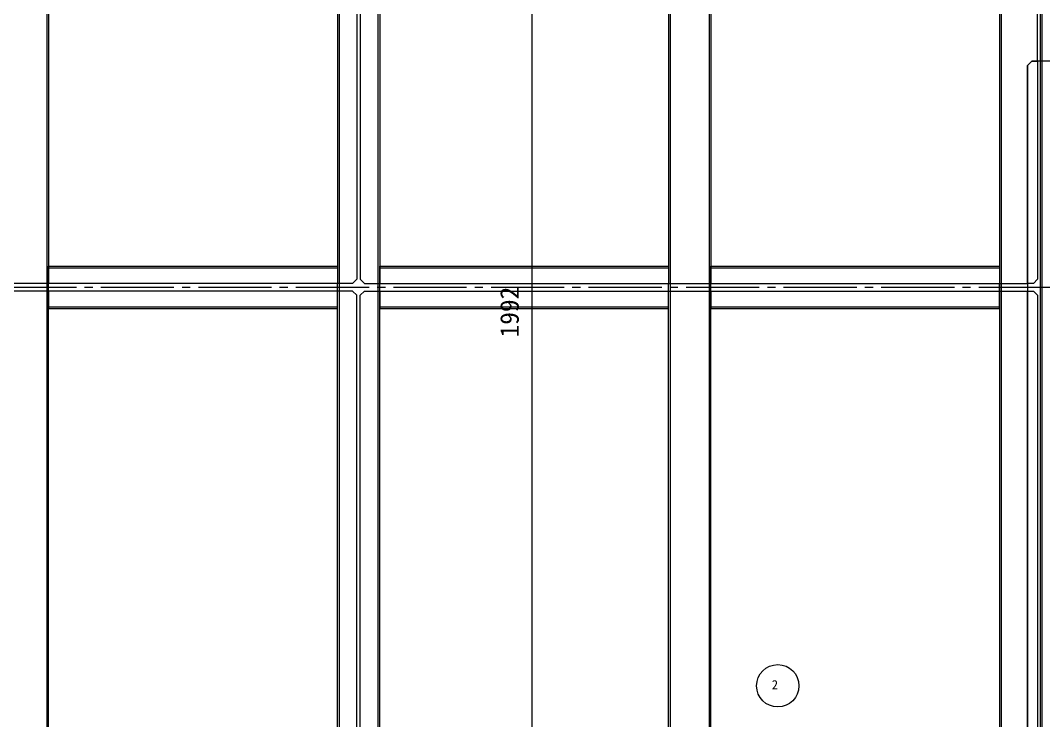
# Model space of a CAD drawing. Units: millimetres at full size. Extents: x -32787 to 32787, y -11878 to 14562.
# Drawn here: x -18567 to -17359, y 9463 to 10289 of the extents above; entities that cross this region are included whole.
import ezdxf
from ezdxf.enums import TextEntityAlignment as Align

# ---------------------------------------------------------------- set-up
doc = ezdxf.new("R2010")
doc.units = ezdxf.units.MM
doc.header["$LTSCALE"] = 9.6
doc.linetypes.add('CHAIN2', pattern=[12, 9, -1, 1, -1])
for name, color, linetype, lineweight in [('0-2_0', 2, 'Continuous', 9), ('0-7_01_外形線', 134, 'Continuous', 9), ('0-8_04_中心線', 4, 'CHAIN2', 9), ('0-9_03_かくれ線', 5, 'Continuous', 9), ('0-E_08_DIM', 3, 'Continuous', 9), ('1-2_07_寸法線', 3, 'Continuous', 9)]:
    doc.layers.add(name, color=color, linetype=linetype, lineweight=lineweight)
doc.styles.add('ＭＳ ゴシック', font='')
doc.styles.get('ＭＳ ゴシック').set_extended_font_data('MS Gothic')

# ---------------------------------------------------------------- blocks, each defined once
blk = doc.blocks.new('AM_BALLOON1')
at = {"layer": '1-2_07_寸法線'}
blk.add_circle((0, 0), 5, dxfattribs=at)

msp = doc.modelspace()

# ---------------------------------------------------------------- linework, layer by layer
at = {"layer": '0-2_0', "color": 134}
for p, q in [((-17361.165, 10970.284), (-17361.165, 8978.284)), ((-18534.165, 9969.784), (-18534.165, 9978.784)), ((-18534.165, 9969.784), (-18534.165, 9978.784)), ((-18193.165, 9969.784), (-18193.165, 9978.784)), ((-18193.165, 9969.784), (-18193.165, 9978.784)), ((-18143.165, 9969.784), (-18143.165, 9978.784)), ((-18143.165, 9969.784), (-18143.165, 9978.784)), ((-17802.165, 9969.784), (-17802.165, 9978.784)), ((-17802.165, 9969.784), (-17802.165, 9978.784)), ((-17752.165, 9969.784), (-17752.165, 9978.784)), ((-17752.165, 9969.784), (-17752.165, 9978.784)), ((-17411.165, 9969.784), (-17411.165, 9978.784)), ((-17411.165, 9978.784), (-17411.165, 9969.784))]:
    msp.add_line(p, q, dxfattribs=at)
at = {"layer": '0-7_01_外形線'}
for points in [[(-18970.165, 9983.784), (-18970.165, 10963.784), (-18965.165, 10968.784), (-18175.165, 10968.784), (-18170.165, 10963.784), (-18170.165, 9983.784), (-18175.165, 9978.784), (-18965.165, 9978.784)], [(-17373.166, 10241.284), (-17366.165, 10241.284), (-17366.165, 10963.783), (-17371.165, 10968.783), (-18161.165, 10968.784), (-18166.165, 10963.784), (-18166.165, 9983.784), (-18161.165, 9978.784), (-17378.166, 9978.784), (-17378.166, 10236.284)], [(-17335.166, 10241.284), (-17373.166, 10241.284), (-17378.166, 10236.284), (-17378.166, 9152.284), (-17373.166, 9147.284), (-17335.166, 9147.284)], [(-18970.165, 9964.784), (-18970.165, 8984.784), (-18965.165, 8979.784), (-18175.165, 8979.784), (-18170.165, 8984.784), (-18170.165, 9964.784), (-18175.165, 9969.784), (-18965.165, 9969.784)], [(-17373.166, 9147.284), (-17366.165, 9147.284), (-17366.165, 8984.784), (-17371.165, 8979.784), (-18161.165, 8979.784), (-18166.165, 8984.784), (-18166.165, 9964.784), (-18161.165, 9969.784), (-17378.166, 9969.784), (-17378.166, 9152.284)]]:
    msp.add_lwpolyline(points, close=True, dxfattribs=at)
at = {"layer": '0-8_04_中心線'}
msp.add_line((-19509.299, 9974.284), (-16731.007, 9974.284), dxfattribs=at)
at = {"layer": '0-9_03_かくれ線'}
for p, q in [((-18536.165, 10970.284), (-18536.165, 8978.284)), ((-18534.165, 10968.784), (-18534.165, 9978.784)), ((-18193.164, 10968.784), (-18193.165, 9978.784)), ((-18191.165, 10970.284), (-18191.165, 8978.284)), ((-18145.165, 10970.284), (-18145.165, 8978.284)), ((-18143.165, 10968.784), (-18143.165, 9978.784)), ((-17802.164, 10968.784), (-17802.165, 9978.784)), ((-17800.165, 10970.284), (-17800.165, 8978.284)), ((-17754.165, 10970.284), (-17754.165, 8978.284)), ((-17752.165, 10968.784), (-17752.165, 9978.784)), ((-17411.165, 10968.784), (-17411.165, 9978.784)), ((-17409.165, 10970.284), (-17409.165, 8978.284)), ((-17363.165, 10970.284), (-17363.165, 8978.284)), ((-18534.165, 9999.284), (-18193.165, 9999.284)), ((-18534.165, 9978.784), (-18534.165, 9999.284)), ((-18534.165, 9997.284), (-18193.165, 9997.284)), ((-18193.165, 9999.284), (-18193.165, 9978.784)), ((-18143.165, 9999.284), (-17802.165, 9999.284)), ((-18143.165, 9978.784), (-18143.165, 9999.284)), ((-18143.165, 9997.284), (-17802.165, 9997.284)), ((-17802.165, 9999.284), (-17802.165, 9978.784)), ((-17752.165, 9999.284), (-17411.165, 9999.284)), ((-17752.165, 9978.784), (-17752.165, 9999.284)), ((-17752.165, 9997.284), (-17411.165, 9997.284)), ((-17411.165, 9999.284), (-17411.165, 9978.784)), ((-18534.165, 9969.784), (-18534.165, 9949.284)), ((-18534.165, 8979.784), (-18534.165, 9969.784)), ((-18193.165, 9949.284), (-18193.165, 9969.784)), ((-18193.164, 8979.784), (-18193.165, 9969.784)), ((-18143.165, 9969.784), (-18143.165, 9949.284)), ((-18143.165, 8979.784), (-18143.165, 9969.784)), ((-17802.165, 9949.284), (-17802.165, 9969.784)), ((-17802.164, 8979.784), (-17802.165, 9969.784)), ((-17752.165, 9969.784), (-17752.165, 9949.284)), ((-17752.165, 8979.784), (-17752.165, 9969.784)), ((-17411.165, 9949.284), (-17411.165, 9969.784)), ((-17411.165, 9969.784), (-17411.165, 8979.784)), ((-18534.165, 9951.284), (-18193.165, 9951.284)), ((-18534.165, 9949.284), (-18193.165, 9949.284)), ((-18143.165, 9951.284), (-17802.165, 9951.284)), ((-18143.165, 9949.284), (-17802.165, 9949.284)), ((-17752.165, 9951.284), (-17411.165, 9951.284)), ((-17752.165, 9949.284), (-17411.165, 9949.284))]:
    msp.add_line(p, q, dxfattribs=at)
for points in [[(-17366.165, 10241.284), (-17366.165, 9983.783), (-17371.165, 9978.783), (-17378.166, 9978.783), (-17378.166, 10236.284), (-17373.166, 10241.284)], [(-17366.165, 9147.284), (-17373.166, 9147.284), (-17378.166, 9152.284), (-17378.166, 9969.784), (-17371.165, 9969.784), (-17366.165, 9964.784)]]:
    msp.add_lwpolyline(points, close=True, dxfattribs=at)
at = {"layer": '0-E_08_DIM'}
msp.add_line((-17963.298, 10940.284), (-17963.298, 9008.284), dxfattribs=at)

# ---------------------------------------------------------------- block references
at = {"layer": '1-2_07_寸法線', "xscale": 4.999697, "yscale": 4.999697}
msp.add_blockref('AM_BALLOON1', (-17672.981, 9503.54), dxfattribs=at)

# ---------------------------------------------------------------- texts
at = {"layer": '0-2_0', "color": 134, "style": 'ＭＳ ゴシック'}
msp.add_text('2', height=11, dxfattribs=at).set_placement((-17680.123, 9496.04), align=Align.BOTTOM_LEFT)
at = {"layer": '0-E_08_DIM', "style": 'ＭＳ ゴシック'}
msp.add_text('1992', height=21.99, rotation=90, dxfattribs=at).set_placement((-17972.298, 9914.998), align=Align.BOTTOM_LEFT)

doc.saveas('drawing.dxf')
